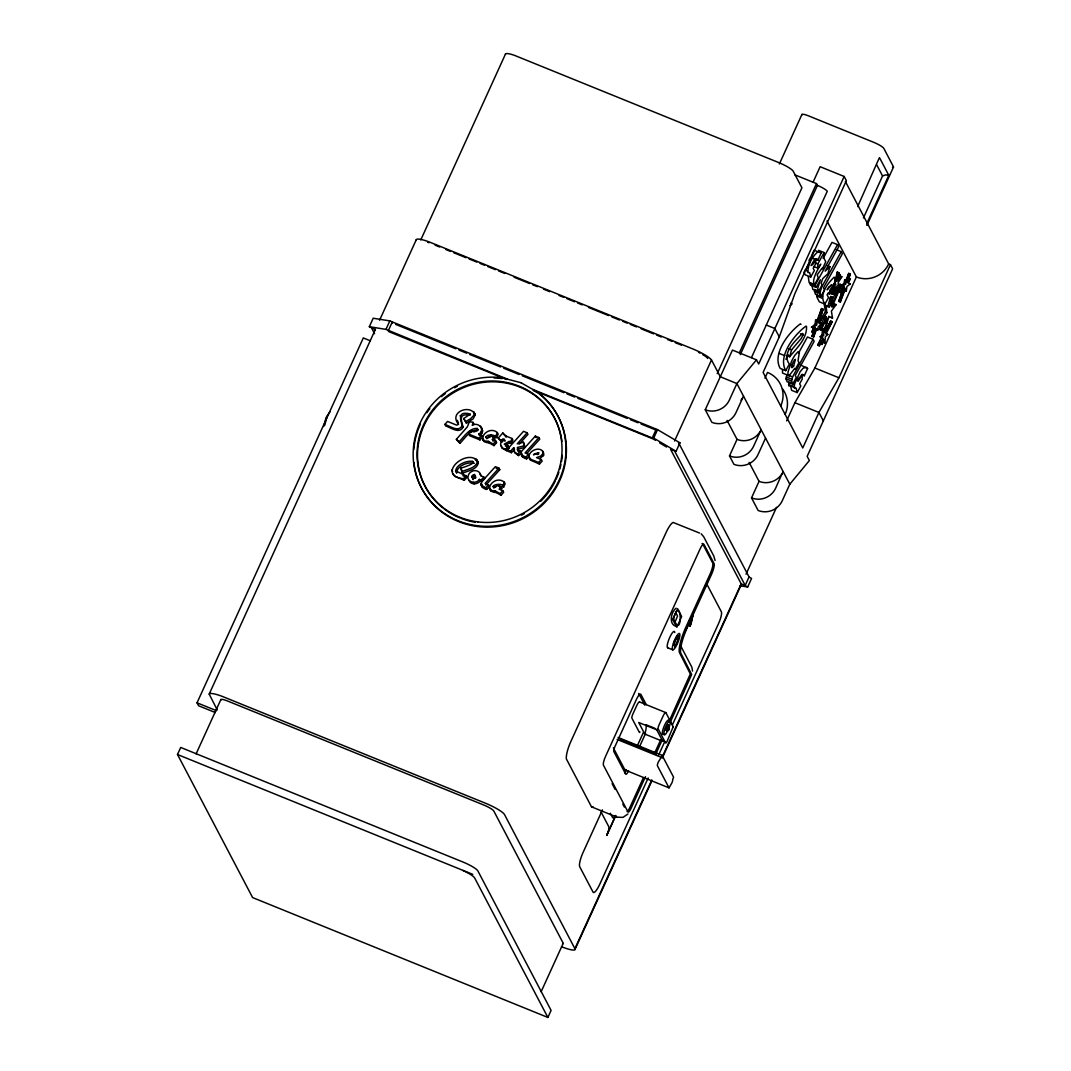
<?xml version="1.0" encoding="UTF-8"?>
<svg xmlns="http://www.w3.org/2000/svg" width="1071" height="1071" viewBox="0 0 1071 1071"><rect width="100%" height="100%" fill="white"/><g stroke="black" fill="none" stroke-linecap="round" stroke-linejoin="round"><path stroke-width="1.5" d="M812.929 258.419L815.714 259.543L815.7 263.734L813.184 268.299L814.335 270.508L810.707 277.054L805.151 274.792L803.946 271.9M813.625 266.451L817.802 268.138L817.816 263.948L824.108 252.569L818.552 250.319M519.167 444.13L527.963 434.344L527.146 432.791L523.532 431.318L507.011 449.646L510.613 451.119L513.745 447.665L514.348 452.056L517.762 454.01L518.578 455.577L521.269 452.645L520.452 451.078L517.467 449.78L517.494 447.477L524.241 445.817L525.071 447.383L518.31 449.044L518.284 451.346L517.467 449.78M514.549 451.627L513.745 447.665M793.651 366.041L795.365 359.374C793.116 360.097 789.153 371.891 793.651 366.041L790.88 364.916M812.153 286.211L812.822 289.398L818.378 291.66L822.019 285.14L821.149 283.199L822.756 278.54L827.923 273.694L829.931 266.666L827.16 265.528M501.255 445.536L502.004 448.2L506.57 450.704L509.234 447.758L508.417 446.192L504.254 444.13L509.194 441.413L511.336 443.514L512.902 440.087L512.072 438.521L505.244 435.75L502.808 432.965L498.216 438.106L501.804 442.055L502.473 441.332M828.941 316.494L826.718 324.004L825.152 323.375L825.406 318.863M826.718 324.004L827.053 317.993L820.908 329.988L819.342 329.346L824.764 315.972M485.966 437.222L487.251 435.562L490.866 434.719L495.819 435.991L496.636 437.557L498.189 434.157L497.359 432.59C487.948 424.464 474.507 441.948 489.112 442.885L494.026 445.616L496.69 442.658L495.873 441.105L492.151 439.592L493.999 437.53L491.228 435.147L487.693 437.758L485.966 437.222L486.783 438.789M500.974 487.158L499.126 489.219L502.835 490.732L503.665 492.299L501 495.244L496.087 492.513C481.481 491.576 494.922 474.092 504.334 482.218L505.164 483.784L503.611 487.185L502.781 485.618C501.041 482.633 489.434 485.458 494.668 487.385L498.202 484.775L501.79 488.724L498.202 484.775M823.278 342.492L824.844 343.122L825.326 336.843L827.829 334.433L826.263 333.804M475.176 414.838L473.195 418.841L466.447 423.179L463.716 418.52L470.397 414.022C458.415 410.862 459.646 417.703 462.257 425.589C458.642 432.724 449.78 425.963 444.92 424.411L447.584 421.452L456.634 425.133L458.589 424.344C448.133 412.121 470.624 403.539 475.176 414.838L473.502 411.585M821.296 337.606L817.695 345.17L819.248 345.813L822.863 338.235L820.145 336.749L822.019 334.754L822.595 328.315L824.148 328.944L825.112 332.505L827.414 325.986L825.861 325.356L824.014 330.578M820.145 336.749L821.698 337.378L823.572 335.384L824.148 328.944M836.679 278.58L837.294 272.061L838.861 272.69L838.232 279.21L840.333 274.698L838.78 274.069M833.251 293.963L834.818 294.605L835.527 287.965L832.662 294.311L831.109 293.668L833.118 287.711M794.749 387.608L790.572 385.908L791.603 390.313L797.172 392.575L800.8 386.042L799.635 383.833L802.166 379.268L802.179 375.064L798.256 381.129L797.534 381.035L797.908 379.589L802.259 374.288L804.308 375.747L801.536 374.622M815.513 328.181L813.96 327.552L811.791 331.836L813.344 332.465L815.513 328.181L811.537 327.284L815.085 324.245L815.593 319.72L817.146 320.349L818.07 322.759L823.104 309.198L821.551 308.568L816.517 322.13M813.103 327.927L816.638 324.874L817.146 320.349M830.172 300.804L830.654 296.48L832.207 297.109L831.257 305.771L841.485 284.832L839.918 284.203L830.427 303.642M667.42 726.633C670.111 720.502 662.882 732.216 669.121 726.339M666.51 728.963C669.951 726.995 669.562 722.697 667.353 728.882L665.961 727.905L665.6 728.548L668.264 730.248L665.6 728.548M782.486 369.602L782.553 373.069L789.086 375.734L794.749 368.397L795.271 369.388L799.006 362.654L798.029 360.793L799.408 351.998L798.216 351.623L795.017 355.09A14.11 3.146 -67.9 0 0 791.456 361.583L788.042 371.865L787.881 374.515L789.086 375.734M444.92 424.411L445.737 425.977C450.61 427.53 459.472 434.291 463.074 427.142C461.226 419.966 458.308 413.004 470.049 415.267M817.682 330.323L815.192 328.328L817.682 330.323L818.164 326.856L821.778 323.616L820.225 322.987M844.724 290.616L846.277 291.245L846.947 286.466L850.334 283.935L848.781 283.306M668.491 729.712L668.331 729.512C671.718 728.454 663.444 734.599 667.206 727.276M667.554 726.781L668.987 727.477L667.367 730.248L668.424 727.945L667.313 727.49M375.412 329.359L209.193 694.088L217.212 709.886M416.217 240.091L416.284 239.69A19.76 3.561 24.5 0 1 429.498 242.046L693.499 349.213A18.461 3.333 24.5 0 1 711.492 359.963L720.301 376.751L736.888 383.565L789.796 484.212L782.258 500.759A18.408 17.631 -27.7 0 1 758.134 510.479L751.521 497.881L759.058 481.348A18.408 17.631 -27.7 0 0 782.031 473.77L783.155 471.695M505.458 54.326L505.499 54.032A15.556 2.811 24.5 0 1 514.415 55.331L779.246 162.779A14.271 2.57 24.5 0 1 793.142 171.079L801.925 187.8L717.209 373.699M790.572 385.908L788.765 385.855L788.885 382.012L794.454 384.261L794.321 388.117L796.141 388.171L797.172 392.575M810.707 277.054L809.676 272.65L807.869 272.583C807.775 264.939 811.938 256.906 817.722 251.953L819.717 251.672L821.136 253.024L817.856 260.226L815.071 259.088M808.297 276.827L809.074 282.262L814.629 284.511L818.257 277.978L817.213 274.765L822.033 268.192L822.448 268.968L825.754 261.699L823.626 257.629L824.108 252.569M824.898 304.084C818.646 295.101 827.455 283.534 834.055 277.269L834.965 277.469C835.715 283.962 831.444 290.268 827.053 294.726L828.539 297.564L824.898 304.084L819.342 301.835L816.986 297.323L817.093 293.936M792.687 384.034L787.118 381.771L785.994 378.826L786.998 374.676L792.553 376.925L791.563 381.075L792.687 384.034L796.315 377.487L795.244 375.452L814.161 341.381L813.036 339.239L807.467 336.977L798.631 352.895M835.688 249.396L841.244 251.658L842.368 253.8L823.452 287.871L824.523 289.906L820.895 296.453L815.326 294.19L814.522 289.384M820.895 296.453L819.77 293.494L821.752 286.934L841.244 251.658M844.457 287.309L842.904 286.68L839.878 292.263L841.431 292.892L844.457 287.309L840.628 286.077L844.095 283.346L844.684 279.718L847.054 282.021L850.307 273.989L848.741 273.359L845.488 281.378L844.684 279.718M842.194 286.707L845.648 283.976L846.251 280.348M667.514 730.449L668.518 728.119M821.082 340.725L820.493 343.831L822.046 344.46L823.786 339.721L824.844 343.122M822.046 344.46L822.93 339.802L819.248 345.813M693.232 614.058L690.019 626.334L688.961 624.326M825.139 328.583L825.861 325.356M827.414 325.986L825.969 332.438L832.221 321.635L830.668 320.992L825.969 329.105M542.716 453.97L542.716 451.279C537.923 445.148 524.295 453.622 530.64 460.209L539.449 464.051L542.154 461.119L541.324 459.553L536.544 457.612L540.587 456.166L542.716 453.97L543.546 455.536L539.623 458.549M543.546 455.536L542.716 451.279M837.294 272.061L835.206 280.615L836.772 281.258L838.861 272.69M481.455 427.637L482.593 431.011L482.137 432.845L479.554 435.71L478.737 434.143C485.926 430.033 478.295 421.318 472.271 425.415L473.087 422.362L469.393 421.72L467.344 426.874L456.366 439.311L459.968 443.274C464.975 438.36 469.901 429.632 477.974 429.98L477.157 428.413C469.071 428.065 464.158 436.794 459.138 441.707L459.968 443.274M498.952 468.147L485.056 483.503L488.483 484.895L489.3 486.462L486.649 489.42C483.275 489.139 479.125 484.895 481.776 481.682L495.351 466.675L498.952 468.147L499.782 469.7L485.873 485.069M481.87 486.502L481.963 484.172M538.927 437.57L525.031 452.939L528.458 454.332L529.275 455.898L526.624 458.843C523.25 458.562 519.1 454.332 521.751 451.119L535.326 436.111L538.927 437.57L539.757 439.137L526.919 453.314M521.845 455.925L521.938 453.609M834.818 294.605L836.987 285.917L838.312 285.649L838.138 282.731L841.819 276.706L840.253 276.077M323.723 426.539L326.053 417.636L329.988 411.84M324.741 425.2L327.097 416.191M455.59 470.892L466.126 475.778L466.943 477.345L464.292 480.303L463.462 478.737C436.218 475.47 465.242 448.843 477.157 460.276L477.438 461.735C475.631 468.335 467.076 469.138 461.802 471.668L460.945 468.134C490.558 459.178 458 457.799 455.59 470.892L456.768 473.061L456.407 472.445C457.973 465.483 467.813 461.641 474.212 463.315M477.157 460.276L478.255 463.288C476.448 469.901 467.893 470.691 462.618 473.235L461.802 471.668M786.864 355.639L789.635 356.763L791.576 349.856L801.242 338.449L803.411 334.192L802.46 333.442C795.566 340.672 781.174 353.256 789.354 364.1L785.726 370.646L780.17 368.384C771.896 353.671 789.046 332.023 800.425 323.83L800.988 324.352M827.803 306.641L830.654 296.48M832.207 297.109L829.369 307.283L824.362 304.807L825.366 312.009L821.859 317.083L823.412 317.712L826.317 316.601L820.908 329.988M471.923 477.465L473.489 478.576L475.725 477.813L474.587 474.373L472.07 476.113L473.047 479.594M475.417 477.894L475.404 475.939L472.887 477.679L472.739 479.032M794.454 384.261L800.157 371.704L802.982 368.317L806.168 367.206L807.588 368.544L804.308 375.747M816.745 328.971L813.599 337.017L812.032 336.388L813.786 330.323M813.599 337.017L815.781 329.44L813.344 332.465M825.152 323.375L826.049 320.363M668.023 725.977L667.581 726.633L668.88 727.155M846.385 281.084L848.741 273.359M850.307 273.989L847.951 281.713L850.32 278.969L848.768 278.326M817.923 320.202L821.551 308.568M823.104 309.198L819.034 322.291L822.314 317.792L820.761 317.163L819.114 319.412M840.333 274.698L838.58 280.321L841.819 276.706M789.635 356.763C796.77 348.142 807.052 338.65 806.543 326.601L805.994 326.093C794.615 334.286 777.466 355.92 785.726 370.646M846.277 291.245L845.555 288.434L840.307 302.009L838.754 301.379L842.609 289.585M840.307 302.009L844.644 288.742L841.431 292.892M667.046 726.767L667.675 725.643M832.662 294.311L835.179 286.854L829.503 293.869L827.937 293.24M666.242 728.427L666.631 727.303M845.367 181.414L888.676 263.935L890.456 264.657L838.914 377.768L818.927 412.455L802.755 447.959L763.101 372.413L779.273 336.923L794.816 293.775L846.371 180.664L844.162 176.474L820.132 166.715L813.076 182.204M838.754 301.379L842.248 292.329M812.032 336.388L813.612 332.358M814.054 250.159L811.443 256.076M792.553 376.925L813.036 339.239M836.13 293.133L839.918 284.203M841.485 284.832L831.98 307.163L836.143 304.606L834.59 303.977L831.819 305.677M615.678 815.687L606.708 835.38L607.471 833.559A7.564 1.687 -67.9 0 0 608.783 826.692L601.072 811.979M743.502 396.15L735.991 412.616A18.408 17.631 -27.7 0 1 711.867 422.335L705.254 409.751L732.457 350.07L756.487 359.829L758.696 364.02L844.162 176.474M761.12 429.725L753.623 446.192A18.408 17.631 -27.7 0 1 729.498 455.911L733.903 464.305A18.408 17.631 -27.7 0 0 758.027 454.586L765.537 438.119M782.031 473.77L775.658 488.162A18.408 17.631 -27.7 0 1 751.521 497.881M831.109 293.668L832.247 291.138M215.378 712.563L198.59 705.762L197.037 702.804L363.31 337.941L370.446 340.846M375.412 329.64L369.321 326.709L373.19 318.234L389.817 320.898L657.54 429.645L679.951 442.832L676.096 451.306L670.674 449.512L741.186 583.802L747.705 586.948L751.561 578.46L749.044 576.948L678.545 442.658L679.951 442.832M177.505 754.506L180.718 747.451L463.114 862.088A14.244 2.57 24.5 0 1 477.88 870.924L551.096 1010.395L547.883 1017.45L252.622 897.592L177.505 754.506L459.901 869.143A14.244 2.57 24.5 0 1 474.667 877.979L547.883 1017.45M379.576 320.242L416.284 239.69M420.783 239.917L505.499 54.032M369.321 326.709L385.962 329.373L389.817 320.898M196.1 753.877L220.854 699.577M478.737 434.143L481.816 435.402L482.646 436.955L479.982 439.913L469.687 435.736L468.857 434.17L470.41 430.77L473.984 431.908L477.023 430.944L477.88 429.886L477.157 428.413M495.819 435.991L497.359 432.59M510.506 441.948L512.072 438.521M502.781 485.618L504.334 482.218M532.863 389.469L652.266 437.945L653.685 438.119L657.54 429.645M779.367 163.97L801.938 114.436M674.543 441.024L711.492 359.963M739.351 352.868L816.49 183.61L794.789 174.814M740.289 354.662L817.427 185.403L816.49 183.61M751.467 357.58L827.254 191.294A9.478 1.714 24.5 0 0 817.427 185.403M729.498 455.911L737.035 439.378A18.408 17.631 -27.7 0 0 759.995 431.814M764.962 378.09L767.546 372.427A26.601 25.49 -27.7 0 1 780.719 405.989M857.657 206.583L879.251 157.932M674.65 622.961L677.541 616.133L675.453 611.755M863.44 217.922L882.558 175.965L885.53 174.894L888.783 175.323L866.693 223.799M677.515 635.531A6.225 1.392 -67.9 0 0 676.778 636.094L677.448 636.375A6.225 1.392 -67.9 0 0 673.954 643.537L673.605 645.331L674.208 644.006A4.806 1.071 -67.9 0 1 676.992 637.767L676.323 637.486A4.806 1.071 -67.9 0 1 677.474 637.874M866.881 225.432L893.455 167.143M602.478 809.863L583.16 852.262A12.584 2.798 -67.9 0 0 579.706 866.707L593.039 892.103A12.584 2.798 -67.9 0 0 599.854 884.044L648.183 777.974M683.619 634.795L687.636 625.973M637.232 745.965L643.35 732.551M786.623 420.876L794.896 402.709L814.884 368.009L856.385 276.947A24.633 23.602 -27.7 0 0 888.676 263.935M639.454 746.862L645.572 733.448M606.708 835.38L615.705 815.5M541.123 991.759L563.118 943.484M643.457 777.626L629.721 807.788A5.663 1.258 -67.9 0 1 627.124 811.577M654.461 753.502L660.633 739.941M668.88 721.841L690.34 673.954L679.335 652.319A22.893 5.101 -67.9 0 1 685.52 627.954L710.06 574.11A9.666 2.155 -67.9 0 0 712.71 563.011L702.616 543.773A7.042 1.566 -67.9 0 0 702.041 543.573M645.478 776.662L631.06 808.324A5.663 1.258 -67.9 0 1 627.994 811.952L603.428 765.176A7.564 1.687 -67.9 0 1 605.517 756.474L700.139 548.834A7.042 1.566 -67.9 0 1 703.955 544.322L714.049 563.547A9.666 2.155 -67.9 0 1 711.398 574.658L686.859 628.49A22.893 5.101 -67.9 0 0 680.661 652.868L691.679 674.502L670.218 722.39M655.787 754.051L661.972 740.476M658.545 755.256L664.756 741.614M672.36 724.947L718.614 623.429A10.081 2.249 -67.9 0 0 721.385 611.849L707.65 585.676A12.009 2.678 -67.9 0 0 705.079 586.667M617.15 739.445L661.209 757.331L662.106 755.35L618.047 737.464M561.539 946.71A17.364 3.133 24.5 0 0 574.899 948.665L651.811 779.916M662.199 757.117L741.186 583.802M574.966 949.589L651.851 780.893M662.239 758.094L741.186 584.846M746.045 574.203L776.515 507.346M749.044 576.948L745.188 585.435L674.676 451.132M827.923 326.494L830.668 320.992M832.221 321.635L826.049 333.991L827.829 334.433M666.001 729.217C666.256 726.406 669.027 729.833 668.987 727.477M667.34 729.846L666.778 730.663L666.684 729.177M819.342 329.346L822.073 324.018M822.314 317.792L819.302 323.549L821.778 323.616M850.32 278.969L848.138 283.132L850.334 283.935M806.316 268.687L809.944 262.154L808.98 260.32L810.908 257.12M815.714 259.543L813.009 264.176L811.068 265.514L814.549 259.584L816.825 258.78L817.856 260.226M823.144 258.339L831.993 242.381L837.562 244.643L838.687 246.785L825.165 271.164L829.931 266.666M818.378 291.66L817.722 288.46L820.399 279.759L816.156 287.416L815.018 285.261L837.562 244.643M666.256 729.806L667.353 728.882M666.885 729.686L666.537 730.328L667.996 730.141M666.925 729.766L667.688 730.864M817.802 268.138C827.856 254.55 809.181 279.236 814.629 284.511M817.695 345.17L820.64 340.364M829.69 290.549L834.068 283.802L835.621 284.431L829.503 293.869M823.412 317.712L826.919 312.652L825.928 305.436L824.362 304.807M836.143 304.606L831.391 311.126L832.528 318.02L830.962 317.391M675.681 626.16C668.478 624.005 671.209 611.635 676.162 608.167M839.878 292.263L843.091 288.112M625.638 769.514L624.929 769.915L613.362 747.879M811.791 331.836L814.228 328.81M756.487 359.829L736.888 383.565L729.391 400.032A18.408 17.631 -27.7 0 1 705.254 409.751M789.796 484.212L809.368 460.543L807.159 456.353L892.638 268.794L890.456 264.657M492.981 441.158L494.815 439.097L493.999 437.53M527.146 432.791L517.239 443.796L523.451 442.243L525.071 447.383M479.982 439.913L479.165 438.347L481.816 435.402M494.026 445.616L493.209 444.05L495.873 441.105M463.462 478.737L466.126 475.778M506.57 450.704L505.753 449.137L508.417 446.192M481.08 480.062L483.811 477.023L480.692 475.752C480.732 470.945 474.48 469.152 471.066 471.856A6.667 6.386 -27.7 0 0 468.509 474.801C465.309 481.763 476.006 485.056 479.406 479.38L481.896 481.629L484.641 478.59L483.811 477.023M486.649 489.42L485.819 487.854L488.483 484.895M526.624 458.843L525.794 457.277L528.458 454.332M501 495.244L500.184 493.677L502.835 490.732M507.011 449.646L507.828 451.212L511.429 452.685L514.575 449.231M517.762 454.01L520.452 451.078M529.02 457.518L531.069 459.419L538.633 462.485L541.324 459.553M627.927 814L623.014 817.374L617.043 817.173M501.804 442.055L500.987 440.489L502.473 439.338L504.307 439.431L505.124 440.998M506.061 437.303L505.619 435.362M481.896 481.629L480.236 480.946C477.706 484.561 470.838 485.163 469.125 480.531M789.916 305.57L792.165 303.883L790.612 303.254M504.307 439.431C498.51 441.573 499.929 448.655 505.753 449.137M463.716 418.52L465.631 421.613L470.517 418.774L473.877 415.32L474.078 412.295M511.336 443.514L510.01 442.979L507.092 444.211L505.351 446.179M496.783 486.114L493.785 488.001L492.968 486.435M537.187 454.506L538.539 454.224M661.209 757.331L658.29 762.097A3.2 0.71 -67.9 0 0 657.42 765.765L669.04 787.868L671.798 783.088A3.333 0.736 -67.9 0 0 672.708 779.26L673.619 777.278L662.106 755.35M493.209 444.05L488.282 441.319L484.748 440.904L482.419 438.735M500.184 493.677L495.257 490.946L491.709 490.531L489.393 488.363M836.772 281.258L835.072 281.258L835.621 284.431M811.537 327.284L813.96 327.552M498.658 485.913L503.611 487.185M740.061 585.797L747.705 586.948M693.124 614.299L691.264 623.215L689.778 620.39M840.628 286.077L842.904 286.68M624.982 769.982L669.04 787.868M815.567 250.761L821.136 253.024M815.031 262.823L817.816 263.948M844.095 283.346L845.648 283.976M804.857 270.012L807.641 271.137M815.018 285.261L809.462 283.012L810.586 285.154L816.156 287.416M815.915 289.946L820.078 291.633M814.214 291.245L819.77 293.494M819.864 295.061L822.648 296.198M816.771 296.038L822.341 298.3M825.366 312.009L826.919 312.652M815.085 324.245L816.638 324.874M822.019 334.754L823.572 335.384M800.425 333.804L803.21 334.928M766.301 325.049L774.869 328.529L779.273 336.923M788.792 348.731L791.576 349.856M779.273 353.43L784.829 355.692M814.884 368.009L838.914 377.768M807.588 368.544L800.613 364.943M786.301 376.965L791.871 379.214M785.994 378.826L791.563 381.075M788.537 384.409L794.106 386.671M435.04 245.125L439.686 247.013M445.884 249.53L450.53 251.417M453.635 252.676L466.032 257.709M469.138 258.968L476.876 262.114M479.982 263.372L484.628 265.26M487.733 266.518L495.471 269.664M498.577 270.923L504.776 273.44M514.08 277.215L529.569 283.507M532.675 284.766L537.321 286.653M543.519 289.157L549.718 291.673M559.008 295.449L563.667 297.336M566.76 298.595L574.511 301.741M577.617 302.999L582.263 304.887M588.461 307.404L608.609 315.584M611.702 316.842L619.453 319.988M622.559 321.246L627.204 323.134M630.297 324.393L636.495 326.909M641.154 328.797L653.551 333.831M656.643 335.089L661.289 336.977M667.501 339.494L672.146 341.381M675.239 342.64L681.437 345.157M794.896 402.709L818.927 412.455L823.345 420.849M395.641 324.366L455.858 348.811M458.937 350.056L466.661 353.189M469.741 354.447L500.626 366.978M503.718 368.237L519.154 374.502M522.233 375.76L563.922 392.682M567.014 393.927L574.725 397.06M577.818 398.318L627.218 418.373M630.31 419.631L638.035 422.764M641.114 424.009L656.563 430.288L656.135 429.471L652.266 437.945L655.465 440.409M507.667 379.254L385.962 329.373M506.57 379.442L388.693 331.595L388.264 330.778L392.12 322.291L392.548 323.107M652.694 438.762L533.278 390.286L538.392 393.204A77.099 73.859 -27.7 0 1 526.102 516.985A77.099 73.859 -27.7 0 1 413.955 462.565M506.65 446.701L509.234 447.758M468.857 434.17L479.165 438.347M525.794 457.277L521.028 454.372M518.578 455.577L514.682 452.698M496.168 468.241L499.782 469.7M462.873 475.698L466.943 477.345M485.819 487.854L481.053 484.935M464.292 480.303L454.827 476.341L452.859 473.784M689.068 620.819L691.063 623.858L690.112 625.946M674.208 644.006L673.539 643.738A4.806 1.071 -67.9 0 1 674.007 642.065M667.728 647.808L672.842 649.883M639.561 701.947L665.827 712.603M668.036 725.094L669.147 725.549M668.009 725.321L669.121 725.777M667.916 725.616L669.027 726.071M667.635 725.83L669.014 726.392M667.715 726.245L668.826 726.687M667.635 726.433L668.973 726.968M667.407 727.664L668.572 728.226M666.095 727.704L667.206 728.146M665.961 727.905L667.313 728.347M667.22 728.641L668.84 729.217M666.189 728.976L667.728 729.605M666.082 729.137L668.344 730.087M666.149 729.512L667.876 729.9M654.943 728.347L645.933 724.692A14.94 3.333 -67.9 0 1 644.796 734.063L662.815 741.373A14.94 3.333 -67.9 0 0 663.136 740.289M662.815 741.373L656.737 729.806L638.718 722.483L644.796 734.063M620.055 739.003L656.282 753.716M699.51 533.037L673.11 522.434A15.945 3.548 -67.9 0 0 666.657 531.283L570.308 742.712A16.467 3.668 -67.9 0 0 566.412 759.004L591.5 806.824L616.642 817.039M197.037 702.804L216.462 710.675M462.98 870.388L472.766 874.364M828.579 316.373L832.528 318.02M496.636 437.557L491.683 436.272L486.81 438.374L485.993 436.807M475.216 459.66L477.974 461.842M653.685 438.119L676.096 451.306M659.616 442.899L666.523 447.022M821.698 337.378L822.863 338.235M505.512 436.125L502.808 432.965M498.216 438.106L500.987 440.489M494.815 439.097L491.228 435.147M456.366 439.311L459.138 441.707M701.184 533.813L703.66 536.678L713.808 556.036L715.08 560.494M542.595 451.828L543.533 452.846M479.661 473.382L481.307 475.832M474.333 413.152L474.895 413.861M530.64 460.209L528.779 456.152M482.271 429.203L480.437 426.084M879.746 158.093L888.783 175.323M876.707 164.814L882.558 175.965M826.986 220.961L856.385 276.947M727.062 420.408L737.035 439.378M749.098 462.377L759.058 481.348M680.487 645.452L691.879 667.246L692.549 671.089M535.326 436.111L536.143 437.678M543.077 452.524L543.894 454.091M538.633 462.485L539.449 464.051M520.827 453.207L521.657 454.773M517.494 447.477L518.31 449.044M521.671 455.362L522.487 456.929M509.194 441.413L510.01 442.979M646.255 704.598L640.886 694.356A8.702 1.941 -67.9 0 0 636.174 699.925L615.115 746.166A4.686 1.044 -67.9 0 0 613.83 751.534L625.692 774.146A5.342 1.191 -67.9 0 0 628.583 770.718M638.664 693.446L644.809 705.146M510.613 451.119L511.429 452.685M503.745 439.204L504.561 440.77M502.473 439.338L503.29 440.904M488.282 441.319L489.112 442.885M481.776 429.444L482.593 431.011M481.307 431.278L482.137 432.845M483.342 440.02L484.172 441.587M473.087 422.362L473.918 423.929M465.631 421.613L466.447 423.179M470.41 430.77L471.24 432.336M460.102 415.548L460.918 417.101M462.257 425.589L463.074 427.142M495.257 490.946L496.087 492.513M476.14 459.071L476.97 460.637M477.438 461.735L478.255 463.288M489.072 486.81L490.21 489.929M490.317 489.661L491.134 491.214M457.156 428.962L457.973 430.529M472.739 461.36L473.556 462.926M479.406 479.38L480.236 480.946M480.852 483.784L481.669 485.337M481.696 485.926L482.512 487.492M473.061 475.002L473.891 476.568M472.07 476.113L472.887 477.679M473.342 482.352L474.158 483.918M460.945 468.134L462.618 473.235M451.788 470.022L452.605 471.588M612.077 783.637L615.142 789.488M622.813 804.107L624.353 807.025M371.624 328.114L374.569 333.71M610.35 813.277L612.639 817.628A8.688 1.941 -67.9 0 0 615.41 815.647M574.899 948.665L504.401 814.362A18.461 3.333 24.5 0 0 486.421 803.611L222.42 696.445A19.76 3.561 24.5 0 0 209.193 694.088M457.384 420.301L458.388 423.099M523.451 442.243L524.241 445.817M482.914 438.749L483.235 440.301M220.88 700.032A8.622 1.553 24.5 0 1 227.521 700.996L483.797 805.031A9.666 1.74 24.5 0 1 493.811 811.028L563.092 943.002A9.251 1.673 24.5 0 1 562.918 943.645M782.513 388.88A26.601 25.49 -27.7 0 1 785.123 414.383M742.377 398.238A18.408 17.631 -27.7 0 1 740.985 400.166M413.794 449.566A77.099 73.859 -27.7 0 1 420.341 424.263M426.874 412.696A77.099 73.859 -27.7 0 1 429.832 408.667M441.453 396.645A77.099 73.859 -27.7 0 1 445.402 393.552M454.573 387.729A77.099 73.859 -27.7 0 1 457.33 386.283M494.066 377.983A77.099 73.859 -27.7 0 1 502.339 378.572M698.52 352.332A14.271 2.57 24.5 0 1 700.006 353.095M702.737 354.621A14.271 2.57 24.5 0 1 705.013 356.081M705.95 356.763A14.271 2.57 24.5 0 1 706.713 357.406M707.315 357.982A14.271 2.57 24.5 0 1 707.744 358.49M427.583 242.26A15.556 2.811 24.5 0 1 429.016 242.742M801.965 114.892A8.501 1.54 24.5 0 1 808.511 115.855L873.682 142.309A9.759 1.767 24.5 0 1 883.803 148.36L893.415 166.688A8.501 1.54 24.5 0 1 892.518 167.357M442.765 507.801A73.136 70.057 -27.7 0 1 455.737 391.424A73.136 70.057 -27.7 0 1 561.927 441.386M562.262 455.362A73.136 70.057 -27.7 0 1 561.512 461.507M560.936 464.533A73.136 70.057 -27.7 0 1 559.825 469.085M558.901 472.083A73.136 70.057 -27.7 0 1 556.05 479.353M555.394 480.772A73.136 70.057 -27.7 0 1 540.748 501.255M524.241 513.665A73.136 70.057 -27.7 0 1 521.403 515.164M475.189 522.246A73.136 70.057 -27.7 0 1 461.601 518.565M460.155 518.003A73.136 70.057 -27.7 0 1 444.077 508.832M592.959 806.557A14.566 3.24 -67.9 0 1 591.5 806.824M668.358 647.607A8.863 1.981 -67.9 0 1 669.402 638.182A8.863 1.981 -67.9 0 1 674.77 632.573M663.766 733.796A7.631 1.7 -67.9 0 1 664.06 726.406A7.631 1.7 -67.9 0 1 668.826 721.573M626.361 769.821A5.342 1.191 -67.9 0 1 624.607 772.807M639.989 732.029A3.119 0.696 -67.9 0 1 639.32 732.296L631.903 718.159A3.534 0.79 -67.9 0 1 632.867 714.089L636.776 705.508A5.355 1.191 -67.9 0 1 639.682 702.081M656.737 729.806A13.294 2.959 -67.9 0 1 657.233 729.056M668.599 728.749A7.631 1.7 -67.9 0 1 663.833 733.93A7.631 1.7 -67.9 0 1 668.384 721.948A7.631 1.7 -67.9 0 1 669.295 726.888M677.448 636.375A6.225 1.392 -67.9 0 1 678.559 638.477A6.225 1.392 -67.9 0 1 675.306 646.108L674.703 647.42L675.065 645.639A4.806 1.071 -67.9 0 0 677.903 639.521A4.806 1.071 -67.9 0 0 676.992 637.767M677.983 635.732A6.225 1.392 -67.9 0 1 677.889 638.209M785.9 359.334A14.11 3.146 -67.9 0 1 788.256 354.715M672.642 619.44L676.845 627.258L681.651 616.548L677.622 608.716L672.642 619.44M673.19 726.74L667.273 740.945A3.119 0.696 -67.9 0 1 665.573 742.953L658.156 728.816A3.534 0.79 -67.9 0 1 659.134 724.746L663.043 716.164A5.355 1.191 -67.9 0 1 665.934 712.737L673.19 726.74M673.525 618.382C682.829 642.921 681.973 592.049 673.525 618.382M674.074 641.328L673.311 643.47A8.863 1.981 -67.9 0 0 675.212 647.687L676.203 646.027A8.863 1.981 -67.9 0 0 679.724 633.751A8.863 1.981 -67.9 0 0 674.074 641.328M828.593 287.403L827.12 289.839L831.792 284.605L828.593 287.403M534.657 453.769L533.452 454.854L538.994 452.859L534.657 453.769M521.015 382.722L501.911 377.755A77.099 73.859 -27.7 0 0 414.477 468.147A77.099 73.859 -27.7 0 0 528.579 514.468A77.099 73.859 -27.7 0 0 537.963 392.388L521.015 382.722M477.853 521.898A73.136 70.057 -27.7 0 0 557.362 424.411A73.136 70.057 -27.7 0 0 433.474 408.881A73.136 70.057 -27.7 0 0 477.853 521.898"/></g></svg>
